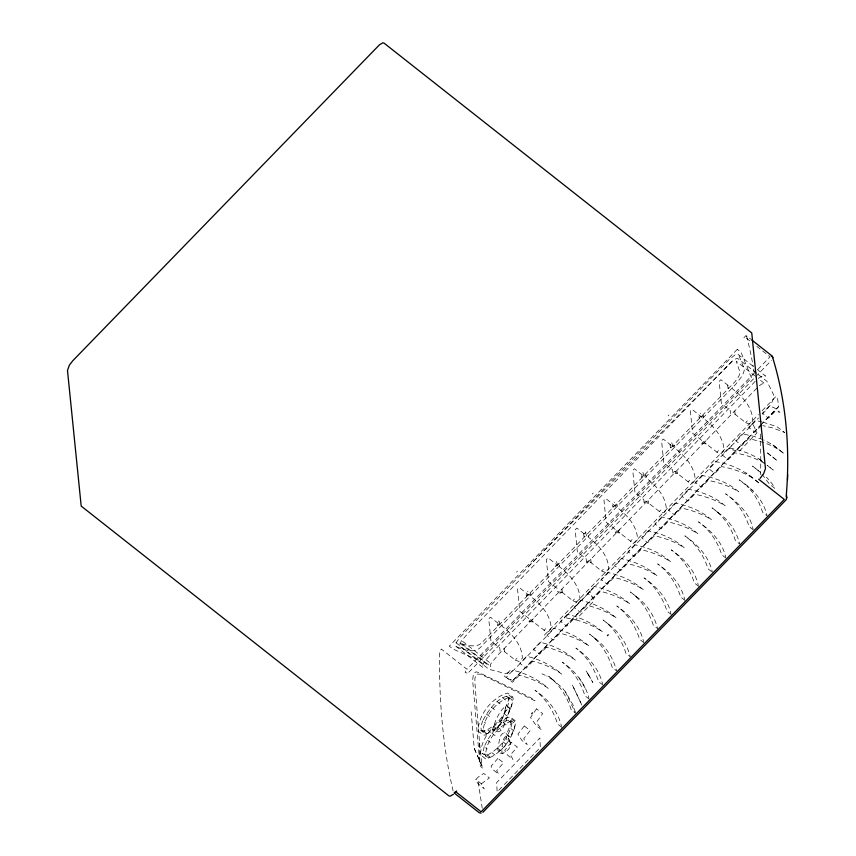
<?xml version="1.0" encoding="UTF-8"?>
<svg xmlns="http://www.w3.org/2000/svg" width="856" height="856" viewBox="0 0 856 856"><rect width="100%" height="100%" fill="white"/><g stroke="black" fill="none" stroke-linecap="round" stroke-linejoin="round"><path stroke-width="0.64" stroke-dasharray="4.28 3.21" d="M510.561 744.271C509.641 740.194 508.978 734.79 504.719 732.533C498.203 734.405 499.754 742.987 497.785 748.123C497.646 758.908 511.428 750.605 510.658 743.329M484.239 746.625L483.126 751.718L484.196 754.671L487.31 755.013L490.328 757.389C502.504 751.375 512.091 739.081 515.002 725.813L513.921 722.86L510.914 720.485L507.801 720.142C496.726 725.15 489.193 735.86 484.239 746.625L487.257 749M487.31 755.013C499.487 749 509.074 736.706 511.984 723.438L510.914 720.485M755.238 381.316L493.377 651.266L484.432 661.592L482.42 665.904L483.116 667.669M465.653 670.965L465.172 672.548L467.055 673.062M482.709 720.806L480.879 726.466L481.222 730.2L486.711 733.817C499.797 728.467 511.909 714.236 512.155 699.812L506.666 696.196C495.335 699.823 488.177 710.844 482.709 720.806L485.727 723.181M481.222 730.2L483.694 731.441C496.78 726.091 508.903 711.86 509.138 697.437M753.173 366.282L738.642 354.823A13.867 4.376 -51.8 0 0 735.176 354.78L729.419 359.274L459.833 637.538L456.098 642.781L455.638 646.002L483.95 668.333M498.567 725.899L496.79 729.879L496.748 731.869M726.188 367.481L726.412 366.924M756.865 388.132L498.652 654.219L490.895 663.603L490.274 666.15L490.97 666.781L461.598 643.552M756.725 373.291L737.572 358.343L735.122 359.092L731.591 361.724L470.393 630.765L461.438 640.791L459.255 645.895L489.108 669.36L505.308 673.479L509.941 672.527L513.686 670.141L758.566 417.985M505.158 708.244L508.678 699.78L508.443 694.74L512.113 697.651L510.743 696.827C496.416 700.85 482.763 717.392 483.298 732.447L479.617 729.547L480.933 730.446L483.726 730.147L487.396 733.046L485.812 734.983L483.351 735.09L478.237 731.206C477.851 715.22 492.286 697.137 507.661 693.05L512.776 696.934L513.204 699.181L511.706 705.686L508.828 711.143M507.533 732.008L511.043 723.545L510.807 718.505L514.488 721.415L513.108 720.592C498.791 724.615 485.138 741.157 485.662 756.212M502.611 717.135L500.728 720.677L501.359 720.816M516.532 572.086L517.409 571.187M592.32 493.987L593.197 493.088M668.097 415.888L668.975 414.989M743.885 337.799L745.833 335.659L750.669 339.115M504.612 713.037C505.489 711.603 508.346 706.799 509.802 708.779M511.203 734.908L514.071 729.451L515.569 722.946L515.152 720.698L510.037 716.814C494.661 720.902 480.227 738.985 480.612 754.971L485.727 758.855L488.188 758.748L489.771 756.811L486.09 753.911L483.298 754.211L481.992 753.312L487.214 757.046L490.328 757.389M731.452 445.869L728.895 448.726L738.814 451.668L757.004 432.922L752.552 423.271L749.642 427.123M499.251 624.11L497.561 625.843L497.24 622.612L498.93 620.878L500.182 624.933L490.424 617.155L488.744 618.899L490.937 640.951L499.765 647.906L500.086 651.138M528.056 594.428L526.365 596.161L526.044 592.93M614.469 505.382L612.778 507.116L612.457 503.884M643.273 475.69L641.583 477.434L641.262 474.203M700.871 416.326L699.192 418.06L698.87 414.828M528.987 595.252L530.667 593.518L530.998 596.75C540.81 604.101 551.136 615.614 551.114 628.678L548.76 631.45L545.261 631.107L531.512 620.536L533.192 618.802L533.513 622.034L528.89 621.445L528.569 618.214L519.742 611.259L517.548 589.206L519.228 587.473L528.987 595.252L527.735 591.196M615.4 506.196L617.08 504.462L617.401 507.694C627.223 515.055 637.538 526.558 637.527 539.622L635.173 542.404L631.675 542.062L617.925 531.48L619.605 529.746L619.926 532.978L615.303 532.4L614.983 529.168L606.155 522.214L603.962 500.161L605.641 498.427L615.4 506.196L614.137 502.151M644.108 502.718L643.787 499.487L634.959 492.532L632.766 470.479L634.446 468.746L644.204 476.514L645.884 474.78L646.205 478.012C656.028 485.363 666.343 496.876 666.332 509.941L663.978 512.723L660.479 512.37L645.788 500.985L644.108 502.718L648.73 503.296L648.409 500.065L646.729 501.798M672.912 473.036L672.591 469.794L663.764 462.85L661.57 440.786L663.25 439.053L672.067 446.008L670.387 447.742L670.066 444.51L673.009 446.832L674.688 445.099L675.01 448.33C684.832 455.681 695.147 467.194 695.136 480.259L692.782 483.03L689.283 482.688L674.592 471.292L672.912 473.036L677.535 473.614L677.214 470.383L675.534 472.116M701.813 417.15L703.493 415.417L703.814 418.648C713.637 425.999 723.951 437.512 723.941 450.577L721.587 453.348L718.088 453.006L704.338 442.434L706.018 440.701L706.339 443.932L701.717 443.344L701.396 440.112L692.568 433.157L690.364 411.105L692.055 409.371L701.813 417.15L700.55 413.095M754.243 373.12L466.916 669.221L441.332 649.051L439.502 652.315A2116.396 624.516 -55.6 0 0 453.188 791.222M757.967 369.278L770.058 356.824L755.891 345.664M468.895 672.185L754.671 377.678M755.602 376.715L771.395 360.44M528.89 621.445L530.581 619.712L533.513 622.034M615.303 532.4L616.983 530.667L619.926 532.978M701.717 443.344L703.397 441.61L706.339 443.932M504.708 651.716L504.387 648.484L502.707 650.218L515.205 660.072L516.896 658.339M544.009 630.39L545.7 628.657M562.317 592.352L561.996 589.121L560.316 590.854L572.814 600.709L574.504 598.965M583.653 533.566L583.974 536.798L585.665 535.064L576.837 528.109L575.157 529.843L577.351 551.895L586.178 558.85L586.499 562.082L591.122 562.67L590.801 559.439L589.121 561.172L601.618 571.016L603.309 569.283M630.423 541.334L632.103 539.601M659.227 511.653L660.907 509.919M688.031 481.971L689.711 480.237M716.836 452.289L718.516 450.556M735.144 414.25L734.822 411.019L733.143 412.752L745.64 422.607L747.32 420.863M510.08 670.483L504.473 676.261L505.95 677.417M544.33 635.184L758.459 414.518M762.15 410.72L775.975 396.467L777.451 397.623L778.639 406.675L762.664 423.174M762.289 414.154C767.308 408.922 773.589 403.026 773.867 395.29L766.987 381.38L757.753 374.104M512.551 680.766L750.669 435.383M753.441 432.515L759.882 425.892M760.802 424.94L778.265 406.942M761.733 424.127L512.573 680.895L507.223 678.466L511.3 679.728M761.519 425.325L754.821 432.237L748.625 427.347L755.324 420.446L761.637 421.848M501.734 787.188L497.133 791.918L496.683 782.545L539.89 738.022L540.339 747.395L502.654 786.236M528.312 566.533L732.094 361.393M584.049 533.876L585.953 532.314M586.66 562.21L588.596 560.669M759.358 385.692L762.182 383.809L764.964 383.852L758.801 378.983M758.245 378.395L763.531 375.442L765.628 376.105L757.325 369.557M557.32 565.195L559.353 563.73M559.781 593.401L561.868 591.999M481.361 783.786L489.407 777.879L483.811 773.471C472.469 780.083 474.492 780.768 484.303 788.9L481.361 783.786L475.636 779.281M498.374 751.311C506.602 747.652 509.106 740.408 504.783 732.597M503.221 753.483L501.916 753.066L501.916 750.477M509.63 708.115L506.356 705.537C499.251 710.619 495.089 721.308 492.585 729.419C503.67 739.242 506.485 715.862 509.909 709.613L509.684 708.169M502.718 746.646L502.076 746.635C502.483 742.516 503.157 736.149 508.004 735.111M492.639 729.451C502.729 727.268 503.392 713.583 506.41 705.59M561.504 592.245L557.695 591.764L557.374 588.532L548.546 581.577L546.353 559.524L548.033 557.791L556.86 564.746L555.17 566.479L554.848 563.248M462.112 644.044C469.088 645.745 478.044 648.131 483.18 641.358L734.994 381.755L738.696 376.554L740.14 372.585L736.181 361.168L754.692 375.752M762.899 422.126L776.916 426.673L784.727 432.526L773.118 428.032L762.803 425.625M456.719 646.89C464.744 650.293 475.722 654.198 482.035 645.67L735.86 384.087L741.36 376.982A13.867 4.376 -51.8 0 0 744.174 370.477L744.271 368.872L738.642 354.823M762.824 439.62L753.729 436.325L742.355 433.799L735.668 440.712L741.863 445.591L748.551 438.689C761.305 441.268 774.37 445.248 784.364 453.948L772.989 444.97L763.959 440.038M545.24 675.288L542.019 673.822M764.558 463.481C755.516 457.896 745.234 454.825 734.876 452.781L728.178 459.693L721.983 454.804L728.681 447.902C741.628 450.245 754.714 454.536 764.75 463.364M752.328 477.841C742.944 471.998 732.329 468.628 721.533 466.552L714.835 473.454L708.64 468.574L715.338 461.673C732.319 463.888 747.416 472.448 759.903 483.854L745.972 472.833M745.64 422.607L749.396 424.02L752.745 420.885C752.756 407.83 742.441 396.317 732.618 388.966L732.297 385.735M601.618 571.016L605.374 572.439L608.723 569.304C608.734 556.24 598.419 544.737 588.596 537.375L588.275 534.144M572.814 600.709L576.57 602.121L579.919 598.986C579.94 585.932 569.615 574.419 559.803 567.068L559.471 563.837M515.205 660.072L518.961 661.485L522.321 658.36C522.331 645.296 512.006 633.782 502.194 626.432L501.862 623.2M553.372 680.188L546.77 675.973M510.732 737.39L507.715 735.015M749.824 340.881L744.463 336.654M772.989 444.97L779.345 449.978M767.126 465.257L773.246 470.083L767.554 465.578M758.876 471.068L752.52 466.06L760.77 472.576M745.533 484.838L739.177 479.831C752.231 488.327 763.648 500.204 767.104 515.858L762.782 512.455L758.791 502.333L753.515 493.538L746.967 486.048L753.098 490.873M753.419 529.96L749.107 526.547C744.988 513.472 737.005 501.605 725.599 493.826C738 502.408 749.631 513.418 753.013 528.762M726.059 558.155L721.736 554.752C717.617 541.677 709.731 529.757 698.432 521.839C710.855 530.431 722.239 541.677 725.653 556.956M711.518 571.573L708.062 568.855C703.932 555.779 696.099 543.838 684.832 535.856C697.715 544.619 708.982 556.55 712.374 572.257M698.699 586.349L694.377 582.947C690.246 569.871 682.457 557.919 671.232 549.873C683.677 558.465 694.847 569.914 698.282 585.151M685.014 600.452L680.691 597.049C676.572 583.974 668.803 572.001 657.633 563.901C670.088 572.493 681.151 584.038 684.607 599.254M671.329 614.555L667.017 611.152C662.886 598.077 655.161 586.093 644.022 577.918C656.488 586.52 667.455 598.162 670.922 613.356M643.969 642.749L639.646 639.346C635.516 626.271 627.865 614.255 616.802 605.984C629.278 614.597 640.074 626.389 643.562 641.551M602.924 685.057L598.601 681.644C594.471 668.568 586.895 656.509 575.928 648.12C588.425 656.745 598.997 668.729 602.517 683.848M589.238 699.149L584.926 695.746C580.785 682.671 573.231 670.601 562.296 662.17C574.847 670.719 585.065 683.002 588.832 697.95M462.475 641.219L490.895 663.603M459.918 643.027L488.177 665.305M456.098 642.781L483.009 663.999M561.878 727.354L557.556 723.951C553.415 710.865 545.914 698.785 535.011 690.289C547.712 698.71 557.834 711.154 561.472 726.145M506.666 696.196L509.684 698.571M502.451 697.629L505.468 700.005M507.651 706.821L510.668 709.196M497.122 701.546L500.139 703.921M503.927 713.551L506.934 715.926M491.505 707.313L494.522 709.688M507.801 720.142L510.818 722.518M503.135 722.453L506.142 724.829M510.872 728.542L513.878 730.917M498.866 720.313L501.873 722.689M486.443 714.075L489.461 716.451M497.614 727.065L500.632 729.44M493.238 726.091L496.255 728.467M487.92 729.997L490.927 732.372M492.082 733.271L495.1 735.646M503.028 741.885L506.035 744.26M483.694 731.441L486.711 733.817M487.396 740.14L490.402 742.516M497.497 748.101L500.514 750.477M491.975 752.713L494.993 755.088M759.304 459.062L763.22 462.165M772.561 456.976L777.558 460.967L766.206 451.968L771.352 456.077M761.947 474.149L769.448 484.1L774.808 488.316L772.551 484.261L766.43 477.102M565.474 691.937L562.135 687.689L548.653 676.229C559.578 684.693 567.1 696.763 571.241 709.849L575.564 713.251L565.474 691.937L573.456 705.622L575.211 711.978M509.192 740.772L510.583 743.19M579.138 677.856L585.996 689.519M581.845 705.023L572.311 684.896L581.93 705.13M474.245 748.454L482.099 766.045L479.553 742.976L474.855 681.922L474.952 677.963L476.781 674.079L480.89 674.186L535.075 700.882L531.501 698.196L520.822 692.686L478.686 672.442L475.936 671.864L473.443 673.693L472.64 680.188L479.884 764.301L480.847 766.741L483.062 768.485L474.245 748.454L471.164 711.871M671.746 442.777L673.009 446.832M642.942 472.459L644.204 476.514M585.333 531.833L586.595 535.877M556.528 561.515L557.791 565.57M508.496 736.77L508.378 736.171M478.151 781.924L482.26 808.342M727.675 385.147L727.996 388.378L729.676 386.645L720.859 379.69L719.168 381.423L721.373 403.476L730.2 410.431L730.521 413.662M479.553 742.976L479.884 764.301M746.56 335.884A2116.385 707.912 -47.9 0 1 753.194 366.55M753.644 369.139A2116.385 707.912 -47.9 0 1 754.275 372.97M760.267 433.971A2116.385 707.912 -47.9 0 1 760.577 474.652M508.689 738.364L508.646 739.317L508.689 738.364M536.53 708.832L530.538 717.531L536.295 725.695L541.591 729.868L536.509 722.239L542.65 713.679L536.53 708.832M524.289 725.952L517.891 734.202L521.978 740.451L527.264 744.624L523.69 738.771L530.164 730.585L524.289 725.952M511.257 742.484L504.719 750.38L507.651 755.217L512.947 759.379L510.39 754.853L517.345 747.117L511.257 742.484M497.935 758.384L491.066 766.248L493.334 769.972L498.631 774.145L496.651 770.646L503.563 762.814L497.935 758.384M589.848 591.806L564.832 617.583L575.542 619.915L593.968 600.933L589.656 591.154L589.848 591.806M519.335 675.223L512.551 682.243L506.271 677.289L513.065 670.28C526.087 673.255 538.146 679.536 548.225 688.299C539.59 682.018 529.629 677.877 519.335 675.223M532.881 661.196L526.108 668.204L519.849 663.282L526.643 656.274C539.665 659.238 551.756 665.444 561.825 674.207C553.19 667.905 543.186 663.86 532.881 661.196M546.417 647.179L539.655 654.187L533.427 649.276L540.211 642.289C553.244 645.231 565.388 651.373 575.457 660.158C566.8 653.813 556.721 649.907 546.417 647.179M737.337 349.312L449.293 646.141L452.974 649.041L477.894 660.051L751.536 378.052L741.007 352.212L737.337 349.312M553.768 628.315L546.984 635.302L553.19 640.181L559.963 633.194C570.31 635.837 580.379 639.828 589.088 646.098C579.02 637.303 566.811 631.236 553.768 628.315M567.303 614.351L560.541 621.328L566.736 626.218L573.499 619.23C583.878 621.841 593.978 625.811 602.72 632.06C592.63 623.243 580.368 617.24 567.303 614.351M580.828 600.398L574.066 607.375L580.261 612.254L587.023 605.288C597.424 607.867 607.557 611.794 616.341 618.011C606.251 609.172 593.904 603.266 580.828 600.398M594.342 586.467L587.591 593.433L593.786 598.312L600.538 591.346C610.97 593.893 621.135 597.777 629.963 603.972C619.862 595.113 607.439 589.292 594.342 586.467M607.846 572.546L601.094 579.501L607.289 584.391L614.041 577.426C624.495 579.929 634.703 583.781 643.573 589.945C633.461 581.053 620.964 575.339 607.846 572.546M621.328 558.636L614.587 565.591L620.782 570.471L627.405 563.644C637.977 565.912 648.238 569.775 657.183 575.917C647.061 566.993 634.467 561.386 621.328 558.636M634.799 544.748L628.069 551.692L634.264 556.571L640.994 549.627C651.523 552.045 661.806 555.79 670.783 561.889C660.65 552.933 647.96 547.444 634.799 544.748M648.26 530.87L641.529 537.803L647.725 542.683L654.455 535.749C665.016 538.114 675.352 541.816 684.393 547.872C674.239 538.884 661.453 533.513 648.26 530.87M661.699 517.003L654.979 523.926L661.174 528.815L667.894 521.882C678.498 524.193 688.887 527.831 697.982 533.855C687.817 524.835 674.924 519.603 661.699 517.003M675.127 503.146L668.418 510.069L674.614 514.959L681.322 508.025C691.969 510.283 702.412 513.868 711.571 519.849C701.396 510.786 688.385 505.693 675.127 503.146M688.545 489.311L681.836 496.223L688.031 501.113L694.74 494.19C705.43 496.394 715.937 499.904 725.16 505.843C714.963 496.737 701.834 491.793 688.545 489.311M701.952 475.487L695.243 482.388L701.438 487.278L708.147 480.366C718.89 482.506 729.44 485.951 738.749 491.836C728.52 482.688 715.274 477.905 701.952 475.487M768.998 406.343L762.311 413.245L768.506 418.135L775.194 411.233L780.009 412.346L773.717 407.392L768.998 406.343M718.366 512.84L712.021 507.833C723.374 515.687 731.302 527.574 735.422 540.65L739.745 544.052C736.535 531.512 729.141 520.148 718.366 512.84M636.768 596.964L630.412 591.956C641.508 600.174 649.201 612.168 653.331 625.255L657.654 628.657C654.423 616.117 647.307 604.625 636.768 596.964M609.536 625.03L603.18 620.033C614.212 628.336 621.831 640.374 625.971 653.449L630.284 656.852C627.063 644.311 620.001 632.798 609.536 625.03M595.904 639.079L589.549 634.071C600.548 642.428 608.145 654.466 612.286 667.552L616.609 670.954C613.378 658.414 606.348 646.879 595.904 639.079M588.479 674.507L585.975 670.815L592.833 682.467L588.479 674.507"/><path stroke-width="1.28" d="M760.085 478.354L763.606 473.807L765.467 468.617L751.75 332.92L384.087 43.153L382.825 42.8L379.518 44.747L72.867 360.654L69.347 365.202L67.485 370.391L81.192 506.089L448.865 795.845L450.128 796.208L453.434 794.261M482.88 812.301L786.311 499.604A1891.075 789.949 -22 0 0 786.632 495.613M454.204 792.645L456.73 790.976M608.306 634.778L607.428 635.676M532.518 712.877L531.64 713.776M481.04 813.179L479.157 812.665L454.515 793.245M771.438 355.839L773.043 357.722M751.696 339.928L772.23 356.107A1875.485 782.031 -22.5 0 1 786.215 496.223L787.038 497.839M758.694 479.242L784.289 499.412L481.147 811.809L455.563 791.64M787.67 474.556A1891.075 789.949 -22 0 1 787.509 479.788"/></g></svg>
